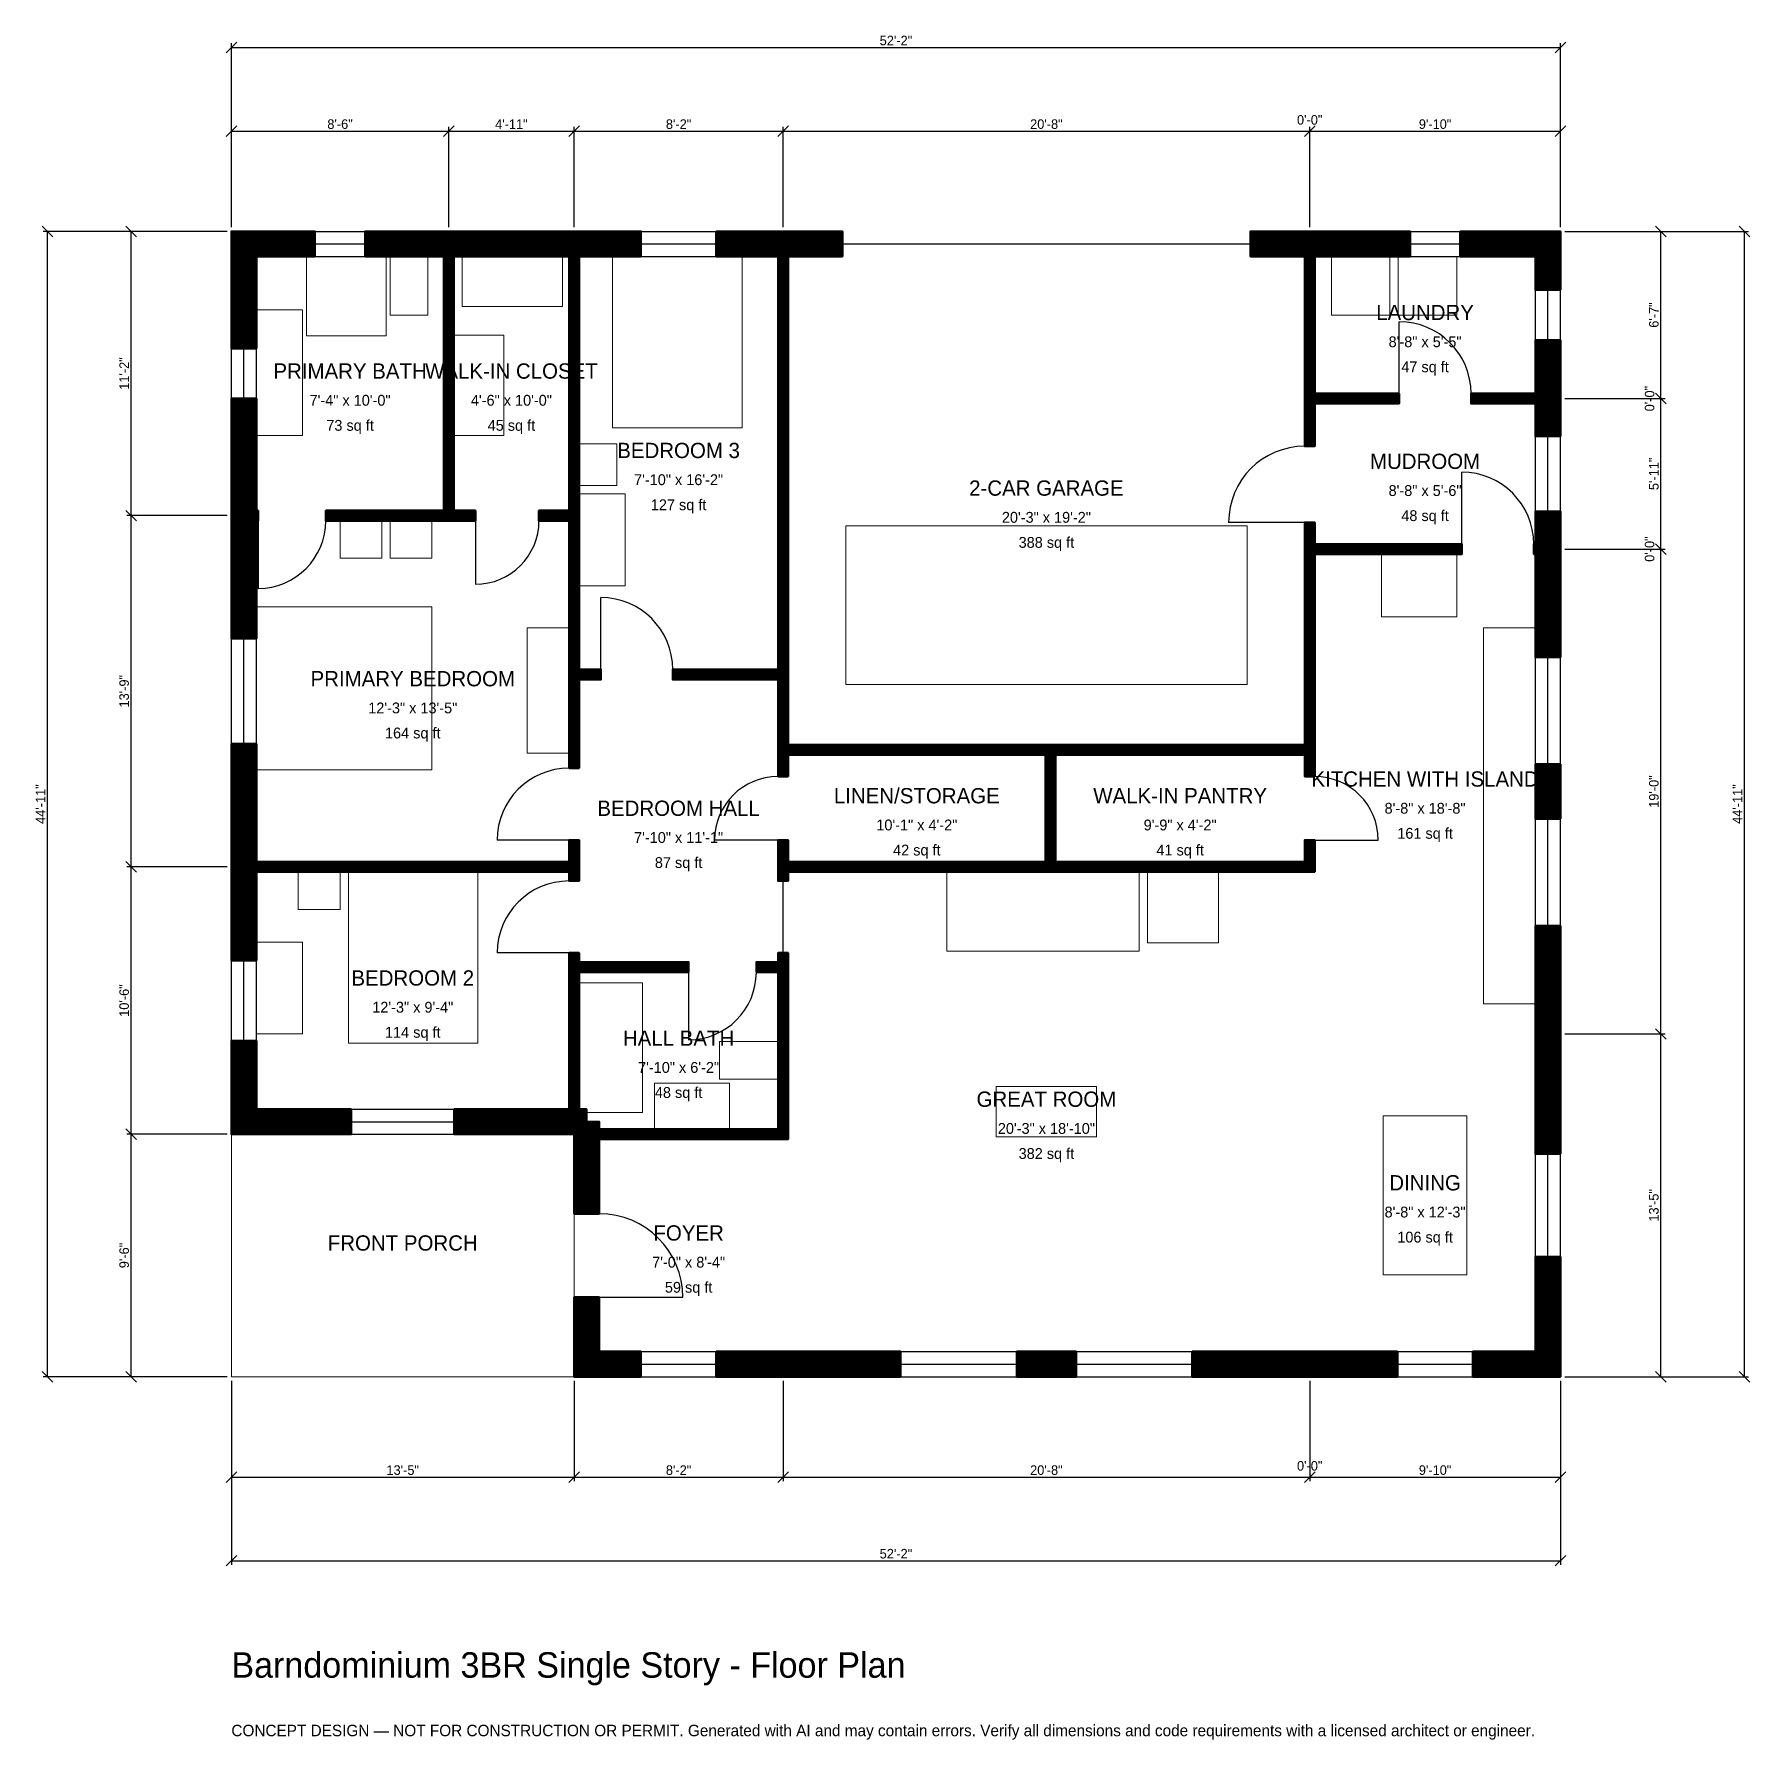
# Model space of a CAD drawing. Header units: inches. Extents: x -93 to 715, y -171 to 632.
import ezdxf
from ezdxf.enums import TextEntityAlignment as Align

# ---------------------------------------------------------------- set-up
doc = ezdxf.new("R2010")
doc.units = ezdxf.units.IN
doc.header["$MEASUREMENT"] = 0
doc.linetypes.add('DASHED', pattern=[0.6, 0.5, -0.1])
for name, color, linetype, lineweight in [('A-ANNO-DIMS', 1, 'Continuous', 13), ('A-ANNO-TEXT', 7, 'Continuous', 18), ('A-AREA-IDEN', 7, 'Continuous', 18), ('A-DOOR', 2, 'Continuous', 25), ('A-FLOR-FIXT', 9, 'Continuous', 13), ('A-FURN', 9, 'Continuous', 13), ('A-GLAZ', 4, 'Continuous', 25), ('A-SITE-PAVE', 8, 'Continuous', 13), ('A-WALL', 7, 'Continuous', 50), ('A-WALL-PATT', 8, 'Continuous', 13)]:
    doc.layers.add(name, color=color, linetype=linetype, lineweight=lineweight)
doc.dimstyles.new('PLAN', dxfattribs={"dimtxt": 4.5, "dimasz": 3, "dimexe": 2, "dimexo": 2, "dimgap": 1, "dimtad": 1, "dimdec": 0, "dimlunit": 4, "dimtsz": 2.5, "dimcen": 2.5, "dimclrd": 1, "dimclre": 1, "dimazin": 3, "dimtfac": 1, "dimtmove": 0, "dimatfit": 3})

msp = doc.modelspace()

# ---------------------------------------------------------------- hatches: boundary and pattern name
at = {"layer": 'A-WALL-PATT'}
h = msp.add_hatch(dxfattribs=at)
h.set_pattern_fill('ANSI31', color=8, scale=0.8)
h.paths.add_polyline_path([(11.811, 114.1732), (0, 114.1732), (0, 114.1732), (0, 114.1732), (0, 125.9843), (0, 125.9843), (0, 158.2677), (11.811, 158.2677), (11.811, 125.9843), (56.4961, 125.9843), (56.4961, 114.1732), (11.811, 114.1732), (11.811, 114.1732)])
h.paths.add_polyline_path([(0, 234.252), (0, 237.7953), (0, 237.7953), (0, 242.5197), (0, 242.5197), (0, 246.063), (0, 298.0315), (11.811, 298.0315), (11.811, 246.063), (11.811, 242.5197), (159.0551, 242.5197), (159.0551, 252.7559), (163.7795, 252.7559), (163.7795, 242.5197), (163.7795, 237.7953), (163.7795, 233.4646), (159.0551, 233.4646), (159.0551, 237.7953), (11.811, 237.7953), (11.811, 234.252), (11.811, 196.063), (0, 196.063), (0, 234.252)])
h.paths.add_polyline_path([(0, 399.6063), (0, 403.1496), (0, 403.1496), (0, 407.874), (0, 407.874), (0, 411.4173), (0, 460.6299), (11.811, 460.6299), (11.811, 411.4173), (11.811, 407.874), (12.5984, 407.874), (12.5984, 403.1496), (11.811, 403.1496), (11.811, 399.6063), (11.811, 347.6378), (0, 347.6378), (0, 399.6063)])
h.paths.add_polyline_path([(0, 527.5591), (0, 527.5591), (0, 539.3701), (0, 539.3701), (0, 539.3701), (11.811, 539.3701), (11.811, 539.3701), (39.3701, 539.3701), (39.3701, 527.5591), (11.811, 527.5591), (11.811, 484.252), (0, 484.252), (0, 527.5591)])
h.paths.add_polyline_path([(96.4567, 539.3701), (100, 539.3701), (100, 539.3701), (104.7244, 539.3701), (104.7244, 539.3701), (108.2677, 539.3701), (159.0551, 539.3701), (159.0551, 539.3701), (163.7795, 539.3701), (163.7795, 539.3701), (167.3228, 539.3701), (167.3228, 539.3701), (192.9134, 539.3701), (192.9134, 527.5591), (163.7795, 527.5591), (163.7795, 407.874), (163.7795, 403.1496), (163.7795, 333.0709), (174.0157, 333.0709), (174.0157, 328.3465), (163.7795, 328.3465), (163.7795, 286.6142), (159.0551, 286.6142), (159.0551, 328.3465), (159.0551, 333.0709), (159.0551, 403.1496), (144.8819, 403.1496), (144.8819, 407.874), (159.0551, 407.874), (159.0551, 527.5591), (155.5118, 527.5591), (155.5118, 527.5591), (108.2677, 527.5591), (104.7244, 527.5591), (104.7244, 407.874), (114.9606, 407.874), (114.9606, 403.1496), (104.7244, 403.1496), (100, 403.1496), (44.4882, 403.1496), (44.4882, 407.874), (100, 407.874), (100, 527.5591), (96.4567, 527.5591), (62.9921, 527.5591), (62.9921, 539.3701), (96.4567, 539.3701)])
h.paths.add_polyline_path([(253.937, 539.3701), (257.4803, 539.3701), (257.4803, 539.3701), (262.2047, 539.3701), (262.2047, 539.3701), (265.748, 539.3701), (287.7953, 539.3701), (287.7953, 527.5591), (265.748, 527.5591), (262.2047, 527.5591), (262.2047, 333.0709), (262.2047, 328.3465), (262.2047, 297.6378), (383.4646, 297.6378), (388.189, 297.6378), (505.5118, 297.6378), (505.5118, 387.4016), (505.5118, 392.126), (505.5118, 402.3622), (510.2362, 402.3622), (510.2362, 392.126), (579.5276, 392.126), (579.5276, 387.4016), (510.2362, 387.4016), (510.2362, 297.6378), (510.2362, 297.6378), (510.2362, 282.6772), (505.5118, 282.6772), (505.5118, 292.9134), (505.5118, 292.9134), (388.189, 292.9134), (388.189, 242.5197), (505.5118, 242.5197), (505.5118, 252.7559), (510.2362, 252.7559), (510.2362, 237.7953), (510.2362, 237.7953), (505.5118, 237.7953), (388.189, 237.7953), (383.4646, 237.7953), (262.2047, 237.7953), (262.2047, 233.4646), (257.4803, 233.4646), (257.4803, 237.7953), (257.4803, 242.5197), (257.4803, 252.7559), (262.2047, 252.7559), (262.2047, 242.5197), (383.4646, 242.5197), (383.4646, 292.9134), (262.2047, 292.9134), (262.2047, 282.6772), (257.4803, 282.6772), (257.4803, 292.9134), (257.4803, 297.6378), (257.4803, 328.3465), (207.874, 328.3465), (207.874, 333.0709), (257.4803, 333.0709), (257.4803, 527.5591), (253.937, 527.5591), (228.3465, 527.5591), (228.3465, 539.3701), (253.937, 539.3701)])
h.paths.add_polyline_path([(501.9685, 539.3701), (505.5118, 539.3701), (505.5118, 539.3701), (510.2362, 539.3701), (510.2362, 539.3701), (513.7795, 539.3701), (555.1181, 539.3701), (555.1181, 527.5591), (513.7795, 527.5591), (510.2362, 527.5591), (510.2362, 462.9921), (550, 462.9921), (550, 458.2677), (510.2362, 458.2677), (510.2362, 458.2677), (510.2362, 438.189), (505.5118, 438.189), (505.5118, 458.2677), (505.5118, 462.9921), (505.5118, 527.5591), (501.9685, 527.5591), (479.9213, 527.5591), (479.9213, 539.3701), (501.9685, 539.3701)])
h.paths.add_polyline_path([(614.1732, 539.3701), (614.1732, 539.3701), (625.9843, 539.3701), (625.9843, 539.3701), (625.9843, 539.3701), (625.9843, 527.5591), (625.9843, 527.5591), (625.9843, 511.811), (614.1732, 511.811), (614.1732, 527.5591), (578.7402, 527.5591), (578.7402, 539.3701), (614.1732, 539.3701)])
h.paths.add_polyline_path([(625.9843, 466.5354), (625.9843, 462.9921), (625.9843, 462.9921), (625.9843, 458.2677), (625.9843, 458.2677), (625.9843, 454.7244), (625.9843, 442.9134), (614.1732, 442.9134), (614.1732, 454.7244), (614.1732, 458.2677), (583.8583, 458.2677), (583.8583, 462.9921), (614.1732, 462.9921), (614.1732, 466.5354), (614.1732, 488.189), (625.9843, 488.189), (625.9843, 466.5354)])
h.paths.add_polyline_path([(625.9843, 395.6693), (625.9843, 392.126), (625.9843, 392.126), (625.9843, 387.4016), (625.9843, 387.4016), (625.9843, 383.8583), (625.9843, 338.8451), (614.1732, 338.8451), (614.1732, 383.8583), (614.1732, 387.4016), (613.3858, 387.4016), (613.3858, 392.126), (614.1732, 392.126), (614.1732, 395.6693), (614.1732, 407.4803), (625.9843, 407.4803), (625.9843, 395.6693)])
h.paths.add_polyline_path([(625.9843, 262.7297), (614.1732, 262.7297), (614.1732, 288.4514), (625.9843, 288.4514), (625.9843, 262.7297)])
h.paths.add_polyline_path([(625.9843, 167.3228), (625.9843, 155.5118), (625.9843, 104.9213), (614.1732, 104.9213), (614.1732, 155.5118), (614.1732, 167.3228), (614.1732, 212.336), (625.9843, 212.336), (625.9843, 167.3228)])
h.paths.add_polyline_path([(625.9843, 11.811), (625.9843, 11.811), (625.9843, 0), (625.9843, 0), (625.9843, 0), (614.1732, 0), (614.1732, 0), (584.6457, 0), (584.6457, 11.811), (614.1732, 11.811), (614.1732, 56.4961), (625.9843, 56.4961), (625.9843, 11.811)])
h.paths.add_polyline_path([(513.7795, 0), (501.9685, 0), (452.5591, 0), (452.5591, 11.811), (501.9685, 11.811), (513.7795, 11.811), (549.2126, 11.811), (549.2126, 0), (513.7795, 0)])
h.paths.add_polyline_path([(369.8819, 0), (369.8819, 11.811), (397.8346, 11.811), (397.8346, 0), (369.8819, 0)])
h.paths.add_polyline_path([(265.748, 0), (253.937, 0), (228.3465, 0), (228.3465, 11.811), (253.937, 11.811), (265.748, 11.811), (315.1575, 11.811), (315.1575, 0), (265.748, 0)])
h.paths.add_polyline_path([(173.2283, 0), (173.2283, 0), (161.4173, 0), (161.4173, 0), (161.4173, 0), (161.4173, 11.811), (161.4173, 11.811), (161.4173, 37.4016), (173.2283, 37.4016), (173.2283, 11.811), (192.9134, 11.811), (192.9134, 0), (173.2283, 0)])
h.paths.add_polyline_path([(161.4173, 111.811), (161.4173, 111.811), (161.4173, 114.1732), (159.0551, 114.1732), (159.0551, 114.1732), (104.9213, 114.1732), (104.9213, 125.9843), (159.0551, 125.9843), (159.0551, 190.5512), (159.0551, 195.2756), (159.0551, 199.6063), (163.7795, 199.6063), (163.7795, 195.2756), (215.3543, 195.2756), (215.3543, 190.5512), (163.7795, 190.5512), (163.7795, 125.9843), (167.3228, 125.9843), (167.3228, 120.0787), (173.2283, 120.0787), (173.2283, 116.5354), (257.4803, 116.5354), (257.4803, 190.5512), (247.2441, 190.5512), (247.2441, 195.2756), (257.4803, 195.2756), (257.4803, 199.6063), (262.2047, 199.6063), (262.2047, 195.2756), (262.2047, 190.5512), (262.2047, 116.5354), (262.2047, 111.811), (257.4803, 111.811), (173.2283, 111.811), (173.2283, 76.7717), (161.4173, 76.7717), (161.4173, 111.811)])

# ---------------------------------------------------------------- linework, layer by layer
at = {"layer": 'A-DOOR', "linetype": 'DASHED'}
msp.add_line((287.7953, 533.4646), (479.9213, 533.4646), dxfattribs=at)
at = {"layer": 'A-DOOR'}
for p, q in [((550, 462.9921), (550, 496.8504)), ((579.5276, 392.126), (579.5276, 425.9843)), ((12.5984, 403.1496), (12.5984, 371.2598)), ((114.9606, 403.1496), (114.9606, 373.2283)), ((505.5118, 402.3622), (469.685, 402.3622)), ((174.0157, 333.0709), (174.0157, 366.9291)), ((159.0551, 252.7559), (125.1969, 252.7559)), ((257.4803, 252.7559), (227.5591, 252.7559)), ((510.2362, 252.7559), (540.1575, 252.7559)), ((259.8425, 199.6063), (259.8425, 233.4646)), ((159.0551, 199.6063), (125.1969, 199.6063)), ((215.3543, 190.5512), (215.3543, 158.6614)), ((173.2283, 37.4016), (212.5984, 37.4016))]:
    msp.add_line(p, q, dxfattribs=at)
for centre, radius, start, end in [((550, 462.9921), 33.8583, 0, 90), ((505.5118, 402.3622), 35.8268, 90, 180), ((579.5276, 392.126), 33.8583, 0, 90), ((12.5984, 403.1496), 31.8898, 270, 360), ((114.9606, 403.1496), 29.9213, 270, 360), ((174.0157, 333.0709), 33.8583, 0, 90), ((159.0551, 252.7559), 33.8583, 90, 180), ((257.4803, 252.7559), 29.9213, 90, 180), ((510.2362, 252.7559), 29.9213, 0, 90), ((159.0551, 199.6063), 33.8583, 90, 180), ((215.3543, 190.5512), 31.8898, 270, 360), ((173.2283, 37.4016), 39.3701, 0, 90)]:
    msp.add_arc(centre, radius, start, end, dxfattribs=at)
at = {"layer": 'A-FLOR-FIXT'}
for points in [[(35.4331, 490.1575), (72.8346, 490.1575), (72.8346, 527.5591), (35.4331, 527.5591)], [(74.8031, 500), (92.5197, 500), (92.5197, 527.5591), (74.8031, 527.5591)], [(11.811, 443.3071), (33.4646, 443.3071), (33.4646, 502.3622), (11.811, 502.3622)], [(589.7638, 175.5906), (614.1732, 175.5906), (614.1732, 352.7559), (589.7638, 352.7559)], [(163.7795, 124.4094), (193.7008, 124.4094), (193.7008, 185.4331), (163.7795, 185.4331)], [(229.9213, 140.1575), (257.4803, 140.1575), (257.4803, 157.874), (229.9213, 157.874)], [(199.2126, 116.5354), (234.6457, 116.5354), (234.6457, 138.189), (199.2126, 138.189)]]:
    msp.add_lwpolyline(points, close=True, dxfattribs=at)
at = {"layer": 'A-FURN'}
for points in [[(108.6614, 503.937), (155.9055, 503.937), (155.9055, 527.5591), (108.6614, 527.5591)], [(179.5276, 446.8504), (240.5512, 446.8504), (240.5512, 527.5591), (179.5276, 527.5591)], [(518.1102, 500), (545.6693, 500), (545.6693, 527.5591), (518.1102, 527.5591)], [(549.6063, 500), (577.1654, 500), (577.1654, 527.5591), (549.6063, 527.5591)], [(104.7244, 443.3071), (128.3465, 443.3071), (128.3465, 490.5512), (104.7244, 490.5512)], [(163.7795, 419.685), (181.4961, 419.685), (181.4961, 439.3701), (163.7795, 439.3701)], [(163.7795, 372.4409), (185.4331, 372.4409), (185.4331, 415.748), (163.7795, 415.748)], [(51.1811, 385.4331), (70.8661, 385.4331), (70.8661, 403.1496), (51.1811, 403.1496)], [(74.8031, 385.4331), (94.4882, 385.4331), (94.4882, 403.1496), (74.8031, 403.1496)], [(289.3701, 325.9843), (478.3465, 325.9843), (478.3465, 400.7874), (289.3701, 400.7874)], [(541.7323, 357.874), (577.1654, 357.874), (577.1654, 387.4016), (541.7323, 387.4016)], [(11.811, 285.8268), (94.4882, 285.8268), (94.4882, 362.5984), (11.811, 362.5984)], [(139.3701, 293.7008), (159.0551, 293.7008), (159.0551, 352.7559), (139.3701, 352.7559)], [(31.4961, 220.0787), (51.1811, 220.0787), (51.1811, 237.7953), (31.4961, 237.7953)], [(55.1181, 157.0866), (116.1417, 157.0866), (116.1417, 237.7953), (55.1181, 237.7953)], [(337.0079, 200.3937), (427.5591, 200.3937), (427.5591, 237.7953), (337.0079, 237.7953)], [(431.4961, 204.3307), (464.9606, 204.3307), (464.9606, 237.7953), (431.4961, 237.7953)], [(11.811, 161.4173), (33.4646, 161.4173), (33.4646, 204.7244), (11.811, 204.7244)], [(360.2362, 112.9921), (407.4803, 112.9921), (407.4803, 136.6142), (360.2362, 136.6142)], [(542.5197, 48.0315), (581.8898, 48.0315), (581.8898, 122.8346), (542.5197, 122.8346)]]:
    msp.add_lwpolyline(points, close=True, dxfattribs=at)
at = {"layer": 'A-GLAZ'}
for p, q in [((39.3701, 539.3701), (62.9921, 539.3701)), ((39.3701, 533.4646), (62.9921, 533.4646)), ((192.9134, 539.3701), (228.3465, 539.3701)), ((192.9134, 533.4646), (228.3465, 533.4646)), ((555.1181, 539.3701), (578.7402, 539.3701)), ((555.1181, 533.4646), (578.7402, 533.4646)), ((39.3701, 527.5591), (62.9921, 527.5591)), ((192.9134, 527.5591), (228.3465, 527.5591)), ((555.1181, 527.5591), (578.7402, 527.5591)), ((614.1732, 488.189), (614.1732, 511.811)), ((620.0787, 488.189), (620.0787, 511.811)), ((625.9843, 488.189), (625.9843, 511.811)), ((0, 460.6299), (0, 484.252)), ((5.9055, 460.6299), (5.9055, 484.252)), ((11.811, 460.6299), (11.811, 484.252)), ((614.1732, 407.4803), (614.1732, 442.9134)), ((620.0787, 407.4803), (620.0787, 442.9134)), ((625.9843, 407.4803), (625.9843, 442.9134)), ((0, 298.0315), (0, 347.6378)), ((5.9055, 298.0315), (5.9055, 347.6378)), ((11.811, 298.0315), (11.811, 347.6378)), ((614.1732, 288.4514), (614.1732, 338.8451)), ((620.0787, 288.4514), (620.0787, 338.8451)), ((625.9843, 288.4514), (625.9843, 338.8451)), ((614.1732, 212.336), (614.1732, 262.7297)), ((620.0787, 212.336), (620.0787, 262.7297)), ((625.9843, 212.336), (625.9843, 262.7297)), ((0, 158.2677), (0, 196.063)), ((5.9055, 158.2677), (5.9055, 196.063)), ((11.811, 158.2677), (11.811, 196.063)), ((56.4961, 125.9843), (104.9213, 125.9843)), ((56.4961, 120.0787), (104.9213, 120.0787)), ((56.4961, 114.1732), (104.9213, 114.1732)), ((614.1732, 56.4961), (614.1732, 104.9213)), ((620.0787, 56.4961), (620.0787, 104.9213)), ((625.9843, 56.4961), (625.9843, 104.9213)), ((192.9134, 11.811), (228.3465, 11.811)), ((315.1575, 11.811), (369.8819, 11.811)), ((397.8346, 11.811), (452.5591, 11.811)), ((549.2126, 11.811), (584.6457, 11.811)), ((192.9134, 5.9055), (228.3465, 5.9055)), ((192.9134, 0), (228.3465, 0)), ((315.1575, 5.9055), (369.8819, 5.9055)), ((315.1575, 0), (369.8819, 0)), ((397.8346, 5.9055), (452.5591, 5.9055)), ((397.8346, 0), (452.5591, 0)), ((549.2126, 5.9055), (584.6457, 5.9055)), ((549.2126, 0), (584.6457, 0))]:
    msp.add_line(p, q, dxfattribs=at)
at = {"layer": 'A-SITE-PAVE', "linetype": 'DASHED'}
msp.add_lwpolyline([(0, 0), (161.4173, 0), (161.4173, 114.1732), (0, 114.1732)], close=True, dxfattribs=at)
at = {"layer": 'A-WALL'}
for points in [[(0, 527.5591), (0, 527.5591), (0, 539.3701), (0, 539.3701), (0, 539.3701), (11.811, 539.3701), (11.811, 539.3701), (39.3701, 539.3701), (39.3701, 527.5591), (11.811, 527.5591), (11.811, 484.252), (0, 484.252), (0, 527.5591)], [(96.4567, 539.3701), (100, 539.3701), (100, 539.3701), (104.7244, 539.3701), (104.7244, 539.3701), (108.2677, 539.3701), (159.0551, 539.3701), (159.0551, 539.3701), (163.7795, 539.3701), (163.7795, 539.3701), (167.3228, 539.3701), (167.3228, 539.3701), (192.9134, 539.3701), (192.9134, 527.5591), (163.7795, 527.5591), (163.7795, 407.874), (163.7795, 403.1496), (163.7795, 333.0709), (174.0157, 333.0709), (174.0157, 328.3465), (163.7795, 328.3465), (163.7795, 286.6142), (159.0551, 286.6142), (159.0551, 328.3465), (159.0551, 333.0709), (159.0551, 403.1496), (144.8819, 403.1496), (144.8819, 407.874), (159.0551, 407.874), (159.0551, 527.5591), (155.5118, 527.5591), (155.5118, 527.5591), (108.2677, 527.5591), (104.7244, 527.5591), (104.7244, 407.874), (114.9606, 407.874), (114.9606, 403.1496), (104.7244, 403.1496), (100, 403.1496), (44.4882, 403.1496), (44.4882, 407.874), (100, 407.874), (100, 527.5591), (96.4567, 527.5591), (62.9921, 527.5591), (62.9921, 539.3701), (96.4567, 539.3701)], [(253.937, 539.3701), (257.4803, 539.3701), (257.4803, 539.3701), (262.2047, 539.3701), (262.2047, 539.3701), (265.748, 539.3701), (287.7953, 539.3701), (287.7953, 527.5591), (265.748, 527.5591), (262.2047, 527.5591), (262.2047, 333.0709), (262.2047, 328.3465), (262.2047, 297.6378), (383.4646, 297.6378), (388.189, 297.6378), (505.5118, 297.6378), (505.5118, 387.4016), (505.5118, 392.126), (505.5118, 402.3622), (510.2362, 402.3622), (510.2362, 392.126), (579.5276, 392.126), (579.5276, 387.4016), (510.2362, 387.4016), (510.2362, 297.6378), (510.2362, 297.6378), (510.2362, 282.6772), (505.5118, 282.6772), (505.5118, 292.9134), (505.5118, 292.9134), (388.189, 292.9134), (388.189, 242.5197), (505.5118, 242.5197), (505.5118, 252.7559), (510.2362, 252.7559), (510.2362, 237.7953), (510.2362, 237.7953), (505.5118, 237.7953), (388.189, 237.7953), (383.4646, 237.7953), (262.2047, 237.7953), (262.2047, 233.4646), (257.4803, 233.4646), (257.4803, 237.7953), (257.4803, 242.5197), (257.4803, 252.7559), (262.2047, 252.7559), (262.2047, 242.5197), (383.4646, 242.5197), (383.4646, 292.9134), (262.2047, 292.9134), (262.2047, 282.6772), (257.4803, 282.6772), (257.4803, 292.9134), (257.4803, 297.6378), (257.4803, 328.3465), (207.874, 328.3465), (207.874, 333.0709), (257.4803, 333.0709), (257.4803, 527.5591), (253.937, 527.5591), (228.3465, 527.5591), (228.3465, 539.3701), (253.937, 539.3701)], [(501.9685, 539.3701), (505.5118, 539.3701), (505.5118, 539.3701), (510.2362, 539.3701), (510.2362, 539.3701), (513.7795, 539.3701), (555.1181, 539.3701), (555.1181, 527.5591), (513.7795, 527.5591), (510.2362, 527.5591), (510.2362, 462.9921), (550, 462.9921), (550, 458.2677), (510.2362, 458.2677), (510.2362, 458.2677), (510.2362, 438.189), (505.5118, 438.189), (505.5118, 458.2677), (505.5118, 462.9921), (505.5118, 527.5591), (501.9685, 527.5591), (479.9213, 527.5591), (479.9213, 539.3701), (501.9685, 539.3701)], [(614.1732, 539.3701), (614.1732, 539.3701), (625.9843, 539.3701), (625.9843, 539.3701), (625.9843, 539.3701), (625.9843, 527.5591), (625.9843, 527.5591), (625.9843, 511.811), (614.1732, 511.811), (614.1732, 527.5591), (578.7402, 527.5591), (578.7402, 539.3701), (614.1732, 539.3701)], [(625.9843, 466.5354), (625.9843, 462.9921), (625.9843, 462.9921), (625.9843, 458.2677), (625.9843, 458.2677), (625.9843, 454.7244), (625.9843, 442.9134), (614.1732, 442.9134), (614.1732, 454.7244), (614.1732, 458.2677), (583.8583, 458.2677), (583.8583, 462.9921), (614.1732, 462.9921), (614.1732, 466.5354), (614.1732, 488.189), (625.9843, 488.189), (625.9843, 466.5354)], [(0, 399.6063), (0, 403.1496), (0, 403.1496), (0, 407.874), (0, 407.874), (0, 411.4173), (0, 460.6299), (11.811, 460.6299), (11.811, 411.4173), (11.811, 407.874), (12.5984, 407.874), (12.5984, 403.1496), (11.811, 403.1496), (11.811, 399.6063), (11.811, 347.6378), (0, 347.6378), (0, 399.6063)], [(625.9843, 395.6693), (625.9843, 392.126), (625.9843, 392.126), (625.9843, 387.4016), (625.9843, 387.4016), (625.9843, 383.8583), (625.9843, 338.8451), (614.1732, 338.8451), (614.1732, 383.8583), (614.1732, 387.4016), (613.3858, 387.4016), (613.3858, 392.126), (614.1732, 392.126), (614.1732, 395.6693), (614.1732, 407.4803), (625.9843, 407.4803), (625.9843, 395.6693)], [(0, 234.252), (0, 237.7953), (0, 237.7953), (0, 242.5197), (0, 242.5197), (0, 246.063), (0, 298.0315), (11.811, 298.0315), (11.811, 246.063), (11.811, 242.5197), (159.0551, 242.5197), (159.0551, 252.7559), (163.7795, 252.7559), (163.7795, 242.5197), (163.7795, 237.7953), (163.7795, 233.4646), (159.0551, 233.4646), (159.0551, 237.7953), (11.811, 237.7953), (11.811, 234.252), (11.811, 196.063), (0, 196.063), (0, 234.252)], [(625.9843, 262.7297), (614.1732, 262.7297), (614.1732, 288.4514), (625.9843, 288.4514), (625.9843, 262.7297)], [(625.9843, 167.3228), (625.9843, 155.5118), (625.9843, 104.9213), (614.1732, 104.9213), (614.1732, 155.5118), (614.1732, 167.3228), (614.1732, 212.336), (625.9843, 212.336), (625.9843, 167.3228)], [(161.4173, 111.811), (161.4173, 111.811), (161.4173, 114.1732), (159.0551, 114.1732), (159.0551, 114.1732), (104.9213, 114.1732), (104.9213, 125.9843), (159.0551, 125.9843), (159.0551, 190.5512), (159.0551, 195.2756), (159.0551, 199.6063), (163.7795, 199.6063), (163.7795, 195.2756), (215.3543, 195.2756), (215.3543, 190.5512), (163.7795, 190.5512), (163.7795, 125.9843), (167.3228, 125.9843), (167.3228, 120.0787), (173.2283, 120.0787), (173.2283, 116.5354), (257.4803, 116.5354), (257.4803, 190.5512), (247.2441, 190.5512), (247.2441, 195.2756), (257.4803, 195.2756), (257.4803, 199.6063), (262.2047, 199.6063), (262.2047, 195.2756), (262.2047, 190.5512), (262.2047, 116.5354), (262.2047, 111.811), (257.4803, 111.811), (173.2283, 111.811), (173.2283, 76.7717), (161.4173, 76.7717), (161.4173, 111.811)], [(11.811, 114.1732), (0, 114.1732), (0, 114.1732), (0, 114.1732), (0, 125.9843), (0, 125.9843), (0, 158.2677), (11.811, 158.2677), (11.811, 125.9843), (56.4961, 125.9843), (56.4961, 114.1732), (11.811, 114.1732), (11.811, 114.1732)], [(625.9843, 11.811), (625.9843, 11.811), (625.9843, 0), (625.9843, 0), (625.9843, 0), (614.1732, 0), (614.1732, 0), (584.6457, 0), (584.6457, 11.811), (614.1732, 11.811), (614.1732, 56.4961), (625.9843, 56.4961), (625.9843, 11.811)], [(173.2283, 0), (173.2283, 0), (161.4173, 0), (161.4173, 0), (161.4173, 0), (161.4173, 11.811), (161.4173, 11.811), (161.4173, 37.4016), (173.2283, 37.4016), (173.2283, 11.811), (192.9134, 11.811), (192.9134, 0), (173.2283, 0)], [(265.748, 0), (253.937, 0), (228.3465, 0), (228.3465, 11.811), (253.937, 11.811), (265.748, 11.811), (315.1575, 11.811), (315.1575, 0), (265.748, 0)], [(369.8819, 0), (369.8819, 11.811), (397.8346, 11.811), (397.8346, 0), (369.8819, 0)], [(513.7795, 0), (501.9685, 0), (452.5591, 0), (452.5591, 11.811), (501.9685, 11.811), (513.7795, 11.811), (549.2126, 11.811), (549.2126, 0), (513.7795, 0)]]:
    msp.add_lwpolyline(points, close=True, dxfattribs=at)

# ---------------------------------------------------------------- texts
at = {"layer": 'A-ANNO-TEXT'}
for s, height, p in [('Barndominium 3BR Single Story - Floor Plan', 12, (0, -141.7323)), ('CONCEPT DESIGN — NOT FOR CONSTRUCTION OR PERMIT. Generated with AI and may contain errors. Verify all dimensions and code requirements with a licensed architect or engineer.', 5.4, (0, -169.2913))]:
    msp.add_text(s, height=height, dxfattribs=at).set_placement(p)
at = {"layer": 'A-AREA-IDEN'}
for s, height, p in [('LAUNDRY', 7.2, (562.2047, 501.1811)), ('8\'-8" x 5\'-5"', 5.1, (562.2047, 487.4016)), ('PRIMARY BATH', 7.2, (55.9055, 473.622)), ('WALK-IN CLOSET', 7.2, (131.8898, 473.622)), ('47 sq ft', 5.1, (562.2047, 475.5906)), ('7\'-4" x 10\'-0"', 5.1, (55.9055, 459.8425)), ('4\'-6" x 10\'-0"', 5.1, (131.8898, 459.8425)), ('73 sq ft', 5.1, (55.9055, 448.0315)), ('45 sq ft', 5.1, (131.8898, 448.0315)), ('BEDROOM 3', 7.2, (210.6299, 436.2205)), ('MUDROOM', 7.2, (562.2047, 431.1024)), ('7\'-10" x 16\'-2"', 5.1, (210.6299, 422.4409)), ('2-CAR GARAGE', 7.2, (383.8583, 418.5039)), ('127 sq ft', 5.1, (210.6299, 410.6299)), ('8\'-8" x 5\'-6"', 5.1, (562.2047, 417.3228)), ('20\'-3" x 19\'-2"', 5.1, (383.8583, 404.7244)), ('48 sq ft', 5.1, (562.2047, 405.5118)), ('388 sq ft', 5.1, (383.8583, 392.9134)), ('PRIMARY BEDROOM', 7.2, (85.4331, 328.7402)), ('12\'-3" x 13\'-5"', 5.1, (85.4331, 314.9606)), ('164 sq ft', 5.1, (85.4331, 303.1496)), ('KITCHEN WITH ISLAND', 7.2, (562.2047, 281.4961)), ('LINEN/STORAGE', 7.2, (322.8346, 273.622)), ('WALK-IN PANTRY', 7.2, (446.8504, 273.622)), ('BEDROOM HALL', 7.2, (210.6299, 267.7165)), ('8\'-8" x 18\'-8"', 5.1, (562.2047, 267.7165)), ('10\'-1" x 4\'-2"', 5.1, (322.8346, 259.8425)), ('9\'-9" x 4\'-2"', 5.1, (446.8504, 259.8425)), ('161 sq ft', 5.1, (562.2047, 255.9055)), ('7\'-10" x 11\'-1"', 5.1, (210.6299, 253.937)), ('42 sq ft', 5.1, (322.8346, 248.0315)), ('41 sq ft', 5.1, (446.8504, 248.0315)), ('87 sq ft', 5.1, (210.6299, 242.126)), ('BEDROOM 2', 7.2, (85.4331, 187.7953)), ('12\'-3" x 9\'-4"', 5.1, (85.4331, 174.0157)), ('114 sq ft', 5.1, (85.4331, 162.2047)), ('HALL BATH', 7.2, (210.6299, 159.4488)), ('7\'-10" x 6\'-2"', 5.1, (210.6299, 145.6693)), ('48 sq ft', 5.1, (210.6299, 133.8583)), ('GREAT ROOM', 7.2, (383.8583, 130.7087)), ('20\'-3" x 18\'-10"', 5.1, (383.8583, 116.9291)), ('382 sq ft', 5.1, (383.8583, 105.1181)), ('DINING', 7.2, (562.2047, 91.3386)), ('8\'-8" x 12\'-3"', 5.1, (562.2047, 77.5591)), ('FRONT PORCH', 7.2, (80.7087, 62.9921)), ('FOYER', 7.2, (215.3543, 67.7165)), ('106 sq ft', 5.1, (562.2047, 65.748)), ('7\'-0" x 8\'-4"', 5.1, (215.3543, 53.937)), ('59 sq ft', 5.1, (215.3543, 42.126))]:
    msp.add_text(s, height=height, dxfattribs=at).set_placement(p, align=Align.MIDDLE_CENTER)

# ---------------------------------------------------------------- dimensions: what is measured, and where the dimension line sits
at = {"layer": 'A-ANNO-DIMS'}
for base, p1, p2, text in [((0, 625.9843), (0, 539.3701), (625.9843, 539.3701), '52\'-2"'), ((0, 586.6142), (0, 539.3701), (102.3622, 539.3701), '8\'-6"'), ((102.3622, 586.6142), (102.3622, 539.3701), (161.4173, 539.3701), '4\'-11"'), ((161.4173, 586.6142), (161.4173, 539.3701), (259.8425, 539.3701), '8\'-2"'), ((259.8425, 586.6142), (259.8425, 539.3701), (507.874, 539.3701), '20\'-8"'), ((507.874, 586.6142), (507.874, 539.3701), (507.874, 539.3701), '0\'-0"'), ((507.874, 586.6142), (507.874, 539.3701), (625.9843, 539.3701), '9\'-10"'), ((0, -47.2441), (0, 0), (161.4173, 0), '13\'-5"'), ((0, -86.6142), (0, 0), (625.9843, 0), '52\'-2"'), ((161.4173, -47.2441), (161.4173, 0), (259.8425, 0), '8\'-2"'), ((259.8425, -47.2441), (259.8425, 0), (507.874, 0), '20\'-8"'), ((507.874, -47.2441), (507.874, 0), (507.874, 0), '0\'-0"'), ((507.874, -47.2441), (507.874, 0), (625.9843, 0), '9\'-10"')]:
    msp.add_linear_dim(base=base, p1=p1, p2=p2, text=text, dimstyle='PLAN', dxfattribs=at).render()
for base, p1, p2, text in [((-86.6142, 0), (0, 0), (0, 539.3701), '44\'-11"'), ((-47.2441, 405.5118), (0, 405.5118), (0, 539.3701), '11\'-2"'), ((673.2283, 460.6299), (625.9843, 460.6299), (625.9843, 539.3701), '6\'-7"'), ((712.5984, 0), (625.9843, 0), (625.9843, 539.3701), '44\'-11"'), ((673.2283, 460.6299), (625.9843, 460.6299), (625.9843, 460.6299), '0\'-0"'), ((673.2283, 389.7638), (625.9843, 389.7638), (625.9843, 460.6299), '5\'-11"'), ((-47.2441, 240.1575), (0, 240.1575), (0, 405.5118), '13\'-9"'), ((673.2283, 389.7638), (625.9843, 389.7638), (625.9843, 389.7638), '0\'-0"'), ((673.2283, 161.4173), (625.9843, 161.4173), (625.9843, 389.7638), '19\'-0"'), ((-47.2441, 114.1732), (0, 114.1732), (0, 240.1575), '10\'-6"'), ((673.2283, 0), (625.9843, 0), (625.9843, 161.4173), '13\'-5"'), ((-47.2441, 0), (0, 0), (0, 114.1732), '9\'-6"')]:
    msp.add_linear_dim(base=base, p1=p1, p2=p2, angle=90, text=text, dimstyle='PLAN', dxfattribs=at).render()

doc.saveas('drawing.dxf')
